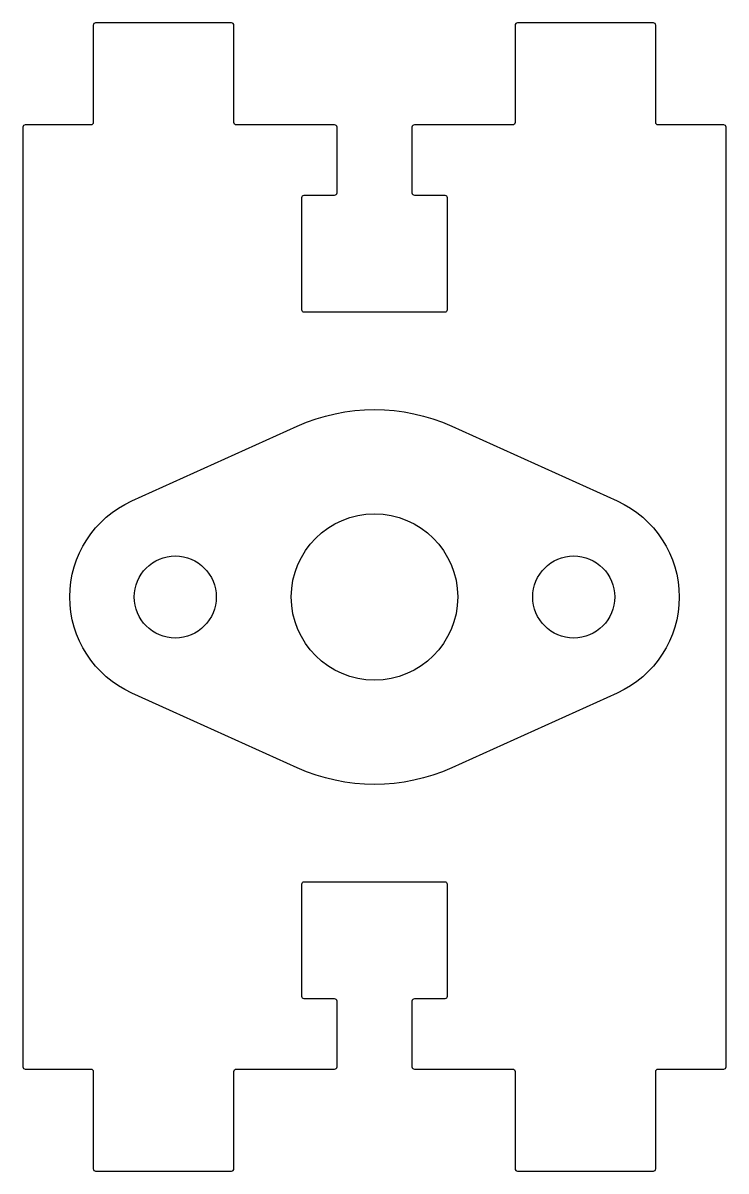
# Model space of a CAD drawing. Header units: millimetres. Extents: x -15 to 15, y -24.5 to 24.5.
import ezdxf

# ---------------------------------------------------------------- set-up
doc = ezdxf.new("R2010")
doc.units = ezdxf.units.MM

msp = doc.modelspace()

# ---------------------------------------------------------------- linework, layer by layer
for points in [[(6.1, 24.5, 0.414214), (6, 24.4), (6, 20.25, -0.414214), (5.9, 20.15), (1.7, 20.15, 0.414214), (1.6, 20.05), (1.6, 17.25, 0.414214), (1.7, 17.15), (3, 17.15, -0.414214), (3.1, 17.05), (3.1, 12.25, -0.414214), (3, 12.15), (-3, 12.15, -0.414214), (-3.1, 12.25), (-3.1, 17.05, -0.414214), (-3, 17.15), (-1.7, 17.15, 0.414214), (-1.6, 17.25), (-1.6, 20.05, 0.414214), (-1.7, 20.15), (-5.9, 20.15, -0.414214), (-6, 20.25), (-6, 24.4, 0.414214), (-6.1, 24.5), (-11.9, 24.5, 0.414214), (-12, 24.4), (-12, 20.25, -0.414214), (-12.1, 20.15), (-14.9, 20.15, 0.414214), (-15, 20.05), (-15, -20.05, 0.414214), (-14.9, -20.15), (-12.1, -20.15, -0.414214), (-12, -20.25), (-12, -24.4, 0.414214), (-11.9, -24.5), (-6.1, -24.5, 0.414214), (-6, -24.4), (-6, -20.25, -0.414214), (-5.9, -20.15), (-1.7, -20.15, 0.414214), (-1.6, -20.05), (-1.6, -17.25, 0.414214), (-1.7, -17.15), (-3, -17.15, -0.414214), (-3.1, -17.05), (-3.1, -12.25, -0.414214), (-3, -12.15), (3, -12.15, -0.414214), (3.1, -12.25), (3.1, -17.05, -0.414214), (3, -17.15), (1.7, -17.15, 0.414214), (1.6, -17.25), (1.6, -20.05, 0.414214), (1.7, -20.15), (5.9, -20.15, -0.414214), (6, -20.25), (6, -24.4, 0.414214), (6.1, -24.5), (11.9, -24.5, 0.414214), (12, -24.4), (12, -20.25, -0.414214), (12.1, -20.15), (14.9, -20.15, 0.414214), (15, -20.05), (15, 20.05, 0.414214), (14.9, 20.15), (12.1, 20.15, -0.414214), (12, 20.25), (12, 24.4, 0.414214), (11.9, 24.5)], [(-10.353, 4.101), (-3.294, 7.29, -0.215438), (3.294, 7.29), (10.353, 4.101, -0.645497), (10.353, -4.101), (3.294, -7.29, -0.215438), (-3.294, -7.29), (-10.353, -4.101, -0.645497)]]:
    msp.add_lwpolyline(points, format="xyb", close=True)
for centre, radius in [((0, 0), 3.55), ((-8.5, 0), 1.75), ((8.5, 0), 1.75)]:
    msp.add_circle(centre, radius)

doc.saveas('drawing.dxf')
